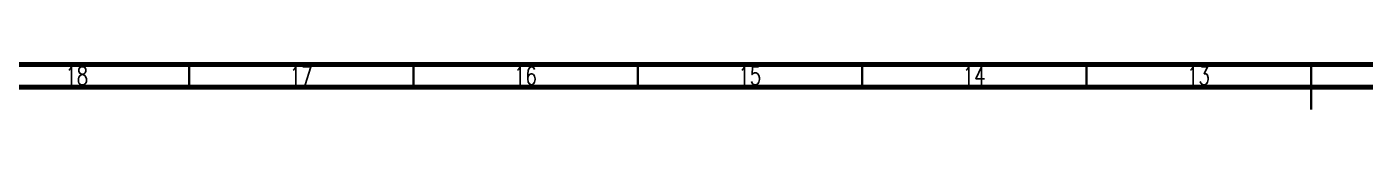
# Model space of a CAD drawing. Header units: millimetres. Extents: x 15 to 1184, y 5 to 836.
# Drawn here: x 313.3 to 611.6, y 826 to 836 of the extents above; entities that cross this region are included whole.
import ezdxf

# ---------------------------------------------------------------- set-up
doc = ezdxf.new("R2010")
doc.units = ezdxf.units.MM
doc.layers.get('0').update_dxf_attribs({"lineweight": 18})
doc.styles.add('SLDTEXTSTYLE0', font='txt.shx', dxfattribs={"width": 0.75})

msp = doc.modelspace()

# ---------------------------------------------------------------- linework, layer by layer
at = {"color": 7, "linetype": 'Continuous', "lineweight": 70}
for p, q in [((15, 836), (1184, 836)), ((20, 831), (1179, 831))]:
    msp.add_line(p, q, dxfattribs=at)
at = {"color": 7, "linetype": 'Continuous', "lineweight": 35}
for p, q in [((349.5, 831), (349.5, 836)), ((399.5, 831), (399.5, 836)), ((449.5, 831), (449.5, 836)), ((499.5, 831), (499.5, 836)), ((549.5, 831), (549.5, 836)), ((599.5, 836), (599.5, 826)), ((599.5, 831), (599.5, 836))]:
    msp.add_line(p, q, dxfattribs=at)

# ---------------------------------------------------------------- texts
at = {"color": 7, "linetype": 'Continuous', "lineweight": 0, "char_height": 3.96875, "attachment_point": 2, "style": 'SLDTEXTSTYLE0'}
for s, insert, width in [('18', (324.4201, 835.4704), 5.953125), ('17', (374.4201, 835.4704), 5.953125), ('16', (424.4201, 835.4704), 5.953125), ('15', (474.4201, 835.4704), 5.527902), ('14', (524.4201, 835.4704), 5.953125), ('13', (574.4201, 835.4704), 5.527902)]:
    msp.add_mtext(s, dxfattribs=dict(at, insert=insert, width=width))

doc.saveas('drawing.dxf')
